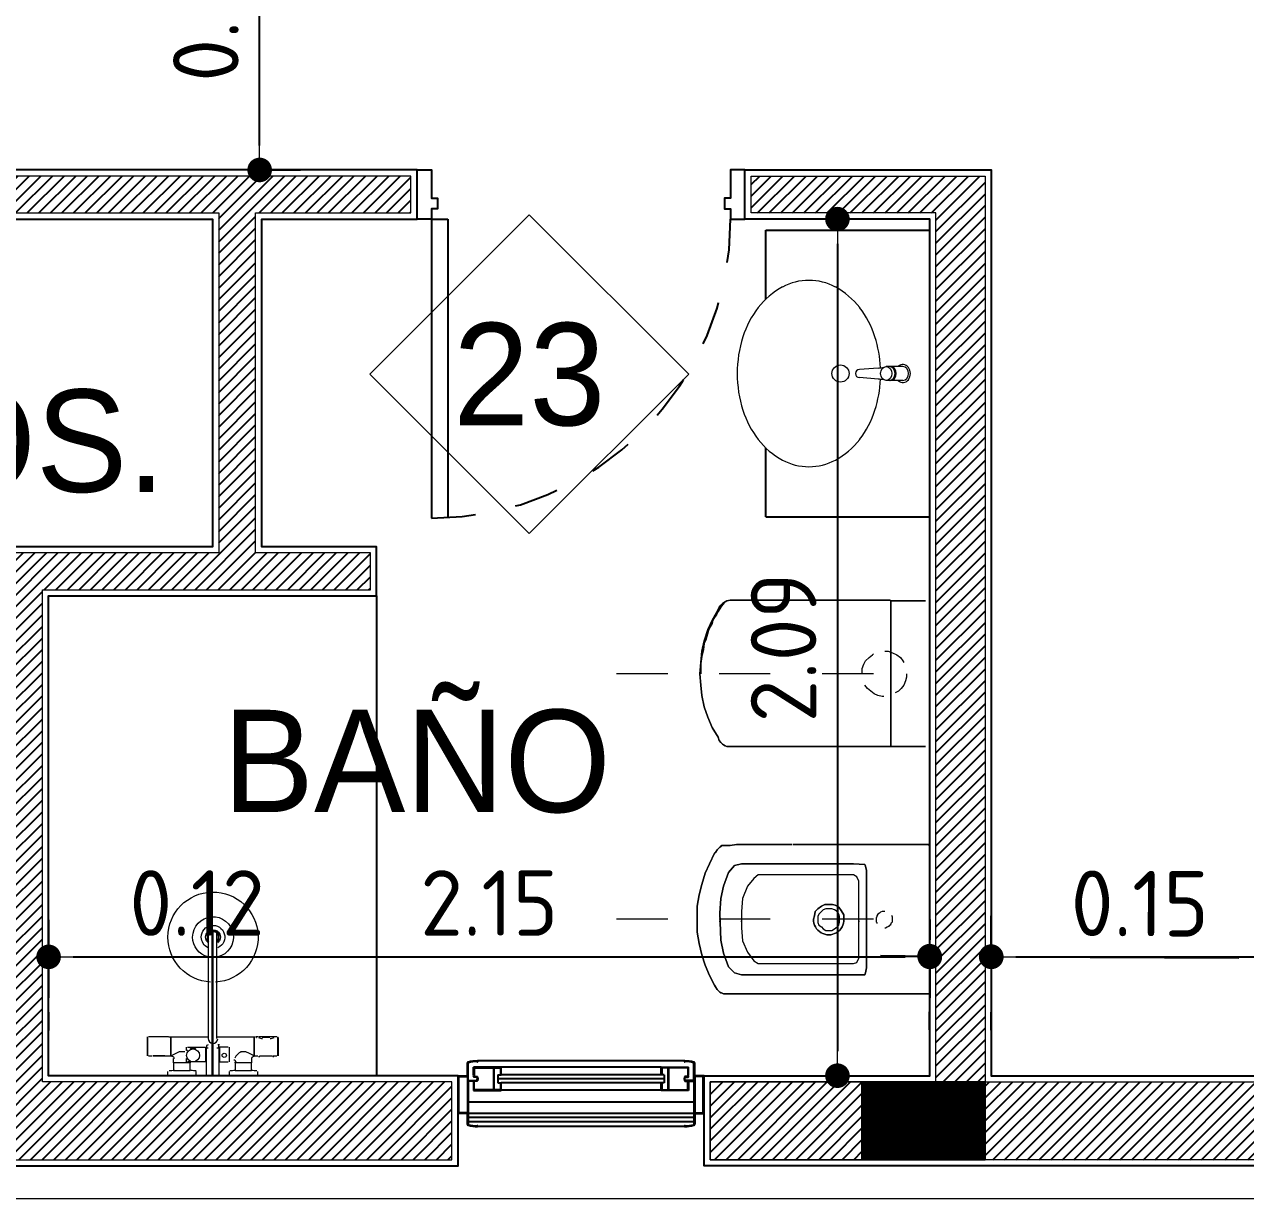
# Model space of a CAD drawing. Extents: x 233 to 569, y -241 to -74.
# Drawn here: x 410.418 to 413.397, y -190.533 to -187.667 of the extents above; entities that cross this region are included whole.
import ezdxf
from ezdxf.enums import TextEntityAlignment as Align

# ---------------------------------------------------------------- set-up
doc = ezdxf.new("R2010")
doc.units = 0
doc.header["$MEASUREMENT"] = 0
doc.linetypes.add('ACAD_ISO02W100', pattern=[15, 12, -3])
doc.linetypes.add('DOT2', pattern=[0.125, 0, -0.125])
doc.layers.get('0').update_dxf_attribs({"linetype": 'CONTINUOUS', "lineweight": 50})
doc.layers.get('DEFPOINTS').update_dxf_attribs({"linetype": 'CONTINUOUS'})
for name, color, linetype in [('2D PA ABERTURAS CORTE', 1, 'CONTINUOUS'), ('2D PA ABERTURAS VISTA', 1, 'CONTINUOUS'), ('2D PA ARTEFACTOS SANITARIOS', 8, 'CONTINUOUS'), ('2D PA MUROS', 7, 'CONTINUOUS'), ('2D PB MUROS MAMP. HATCH', 10, 'CONTINUOUS'), ('2D PLATEA ESTRUCTURA COLUMNAS HATCH', 92, 'CONTINUOUS')]:
    doc.layers.add(name, color=color, linetype=linetype)
for name, color, linetype, lineweight in [('2D PA ESTRUCTURA COLUMNAS BORDES', 95, 'CONTINUOUS', 9), ('AUXILIAR', 8, 'CONTINUOUS', 9), ('COTAS', 1, 'CONTINUOUS', 9), ('GRAFISMOS', 8, 'CONTINUOUS', 13), ('TEXTOGREEN', 3, 'CONTINUOUS', 40)]:
    doc.layers.add(name, color=color, linetype=linetype, lineweight=lineweight)
doc.styles.add('ARIAL', font='')
doc.styles.get("Standard").update_dxf_attribs({"font": 'bahnschrift.ttf'})
doc.styles.add('SWISSLTCNBT', font='bahnschrift.ttf')
doc.styles.get('ARIAL').set_extended_font_data('DIN')
doc.dimstyles.new('PLANTA', dxfattribs={"dimscale": 0, "dimtxt": 0.16, "dimasz": 0.06, "dimexe": 0.18, "dimexo": 0, "dimgap": 0.05, "dimtad": 1, "dimzin": 0, "dimdsep": 46, "dimtxsty": 'ARIAL', "dimblk1": 'DOT', "dimblk2": 'DOT', "dimsah": 1, "dimcen": 0.09, "dimclrd": 1, "dimclre": 1, "dimclrt": 3, "dimadec": 0, "dimazin": 0, "dimtfac": 1, "dimtofl": 0, "dimtmove": 0, "dimatfit": 3, "dimldrblk": 'DOT', "dimfxl": 0.18, "dimtolj": 1, "dimtzin": 0, "dimarcsym": 0})
pattern_1 = [(45, (-33.139532, 77.621926), (-0.0141421356, 0.0141421356), [])]

# ---------------------------------------------------------------- blocks, each defined once
blk = doc.blocks.new('_DOT')
at = {"color": 0, "linetype": 'ByBlock'}
blk.add_line((-0.5, 0), (-1, 0), dxfattribs=at)
at = {"color": 0, "linetype": 'ByBlock', "const_width": 0.5}
blk.add_lwpolyline([(-0.25, 0, 1), (0.25, 0, 1)], format="xyb", close=True, dxfattribs=at)
blk = doc.blocks.new('*D270')
at = {"layer": 'COTAS', "color": 1, "linetype": 'DOT2', "lineweight": -2, "transparency": 16777216}
for p, q in [((410.4767, -189.943), (410.4767, -190.123)), ((412.6267, -189.943), (412.6267, -190.123))]:
    blk.add_line(p, q, dxfattribs=at)
at = {"layer": 'COTAS', "color": 1, "lineweight": -2, "transparency": 16777216}
blk.add_line((410.5367, -189.943), (412.5667, -189.943), dxfattribs=at)
at = {"layer": 'DEFPOINTS', "color": 0, "transparency": 16777216}
for p in [(410.4767, -189.943), (412.6267, -189.943), (412.6267, -189.943)]:
    blk.add_point(p, dxfattribs=at)
at = {"layer": 'COTAS', "color": 1, "lineweight": -2, "transparency": 16777216, "xscale": 0.06, "yscale": 0.06, "zscale": 0.06, "rotation": 180}
blk.add_blockref('_DOT', (410.4767, -189.943), dxfattribs=at)
at = {"layer": 'COTAS', "color": 1, "lineweight": -2, "transparency": 16777216, "xscale": 0.06, "yscale": 0.06, "zscale": 0.06}
blk.add_blockref('_DOT', (412.6267, -189.943), dxfattribs=at)
at = {"layer": 'COTAS', "color": 3, "transparency": 16777216, "insert": (411.5517, -189.8115), "char_height": 0.16, "attachment_point": 5, "style": 'ARIAL'}
blk.add_mtext('\\A1;2.15', dxfattribs=at)
blk = doc.blocks.new('*D271')
at = {"layer": 'COTAS', "color": 1, "linetype": 'DOT2', "lineweight": -2, "transparency": 16777216}
for p, q in [((412.7767, -189.943), (412.7767, -189.763)), ((416.212, -189.943), (416.212, -190.123))]:
    blk.add_line(p, q, dxfattribs=at)
at = {"layer": 'COTAS', "color": 1, "lineweight": -2, "transparency": 16777216}
blk.add_line((412.8367, -189.943), (416.152, -189.943), dxfattribs=at)
at = {"layer": 'DEFPOINTS', "color": 0, "transparency": 16777216}
for p in [(412.7767, -189.943), (416.212, -189.943), (416.212, -189.943)]:
    blk.add_point(p, dxfattribs=at)
at = {"layer": 'COTAS', "color": 1, "lineweight": -2, "transparency": 16777216, "xscale": 0.06, "yscale": 0.06, "zscale": 0.06, "rotation": 180}
blk.add_blockref('_DOT', (412.7767, -189.943), dxfattribs=at)
at = {"layer": 'COTAS', "color": 1, "lineweight": -2, "transparency": 16777216, "xscale": 0.06, "yscale": 0.06, "zscale": 0.06}
blk.add_blockref('_DOT', (416.212, -189.943), dxfattribs=at)
at = {"layer": 'COTAS', "color": 3, "transparency": 16777216, "insert": (414.4944, -189.8114), "char_height": 0.16, "attachment_point": 5, "style": 'ARIAL'}
blk.add_mtext('\\A1;3.44', dxfattribs=at)
blk = doc.blocks.new('*D272')
at = {"layer": 'COTAS', "color": 1, "linetype": 'DOT2', "lineweight": -2, "transparency": 16777216}
for p, q in [((410.3567, -189.853), (410.3567, -190.123)), ((410.4767, -189.853), (410.4767, -190.123))]:
    blk.add_line(p, q, dxfattribs=at)
at = {"layer": 'COTAS', "color": 1, "lineweight": -2, "transparency": 16777216}
for p, q in [((410.2967, -189.943), (410.2367, -189.943)), ((410.5367, -189.943), (411.0808, -189.943))]:
    blk.add_line(p, q, dxfattribs=at)
at = {"layer": 'DEFPOINTS', "color": 0, "transparency": 16777216}
for p in [(410.3567, -189.853), (410.4767, -189.853), (410.4767, -189.943)]:
    blk.add_point(p, dxfattribs=at)
at = {"layer": 'COTAS', "color": 1, "lineweight": -2, "transparency": 16777216, "xscale": 0.06, "yscale": 0.06, "zscale": 0.06}
blk.add_blockref('_DOT', (410.3567, -189.943), dxfattribs=at)
at = {"layer": 'COTAS', "color": 1, "lineweight": -2, "transparency": 16777216, "xscale": 0.06, "yscale": 0.06, "zscale": 0.06, "rotation": 180}
blk.add_blockref('_DOT', (410.4767, -189.943), dxfattribs=at)
at = {"layer": 'COTAS', "color": 3, "transparency": 16777216, "insert": (410.8388, -189.8116), "char_height": 0.16, "attachment_point": 5, "style": 'ARIAL'}
blk.add_mtext('\\A1;0.12', dxfattribs=at)
blk = doc.blocks.new('*D273')
at = {"layer": 'COTAS', "color": 1, "linetype": 'DOT2', "lineweight": -2, "transparency": 16777216}
for p, q in [((412.6267, -189.8521), (412.6251, -190.1214)), ((412.7767, -189.853), (412.7752, -190.1223))]:
    blk.add_line(p, q, dxfattribs=at)
at = {"layer": 'COTAS', "color": 1, "lineweight": -2, "transparency": 16777216}
for p, q in [((412.5661, -189.9411), (412.5062, -189.9408)), ((412.8362, -189.9426), (413.3804, -189.9457))]:
    blk.add_line(p, q, dxfattribs=at)
at = {"layer": 'DEFPOINTS', "color": 0, "transparency": 16777216}
for p in [(412.6267, -189.8521), (412.7767, -189.853), (412.7762, -189.9423)]:
    blk.add_point(p, dxfattribs=at)
at = {"layer": 'COTAS', "color": 1, "lineweight": -2, "transparency": 16777216, "xscale": 0.06, "yscale": 0.06, "zscale": 0.06}
for p, rotation in [((412.6261, -189.9414), 359.6772695839181), ((412.7762, -189.9423), 179.6772695839181)]:
    blk.add_blockref('_DOT', p, dxfattribs=dict(at, rotation=rotation))
at = {"layer": 'COTAS', "color": 3, "transparency": 16777216, "insert": (413.139, -189.8129), "char_height": 0.16, "attachment_point": 5, "rotation": 359.6773, "style": 'ARIAL'}
blk.add_mtext('\\A1;0.15', dxfattribs=at)
blk = doc.blocks.new('*D277')
at = {"layer": 'COTAS', "color": 1, "linetype": 'DOT2', "lineweight": -2, "transparency": 16777216}
for p, q in [((410.9916, -187.222), (411.1716, -187.222)), ((410.9916, -188.022), (411.1716, -188.022))]:
    blk.add_line(p, q, dxfattribs=at)
at = {"layer": 'COTAS', "color": 1, "lineweight": -2, "transparency": 16777216}
blk.add_line((410.9916, -187.962), (410.9916, -187.282), dxfattribs=at)
at = {"layer": 'DEFPOINTS', "color": 0, "transparency": 16777216}
for p in [(410.9916, -187.222), (410.9916, -187.222), (410.9916, -188.022)]:
    blk.add_point(p, dxfattribs=at)
at = {"layer": 'COTAS', "color": 1, "lineweight": -2, "transparency": 16777216, "xscale": 0.06, "yscale": 0.06, "zscale": 0.06}
for p, rotation in [((410.9916, -187.222), 90), ((410.9916, -188.022), 270)]:
    blk.add_blockref('_DOT', p, dxfattribs=dict(at, rotation=rotation))
at = {"layer": 'COTAS', "color": 3, "transparency": 16777216, "insert": (410.8603, -187.622), "char_height": 0.16, "attachment_point": 5, "rotation": 90, "style": 'ARIAL'}
blk.add_mtext('\\A1;0.80', dxfattribs=at)
blk = doc.blocks.new('*D426')
at = {"layer": 'COTAS', "color": 1, "linetype": 'DOT2', "lineweight": -2, "transparency": 16777216}
for p, q in [((412.4012, -188.142), (412.2212, -188.142)), ((412.4012, -190.2331), (412.5812, -190.2331))]:
    blk.add_line(p, q, dxfattribs=at)
at = {"layer": 'COTAS', "color": 1, "lineweight": -2, "transparency": 16777216}
blk.add_line((412.4012, -188.202), (412.4012, -190.1731), dxfattribs=at)
at = {"layer": 'DEFPOINTS', "color": 0, "transparency": 16777216}
for p in [(412.4012, -188.142), (412.4012, -190.2331), (412.4012, -190.2331)]:
    blk.add_point(p, dxfattribs=at)
at = {"layer": 'COTAS', "color": 1, "lineweight": -2, "transparency": 16777216, "xscale": 0.06, "yscale": 0.06, "zscale": 0.06}
for p, rotation in [((412.4012, -188.142), 90), ((412.4012, -190.2331), 270)]:
    blk.add_blockref('_DOT', p, dxfattribs=dict(at, rotation=rotation))
at = {"layer": 'COTAS', "color": 3, "transparency": 16777216, "insert": (412.2698, -189.1876), "char_height": 0.16, "attachment_point": 5, "rotation": 90, "style": 'ARIAL'}
blk.add_mtext('\\A1;2.09', dxfattribs=at)

msp = doc.modelspace()

# ---------------------------------------------------------------- hatches: boundary and pattern name
at = {"layer": '2D PB MUROS MAMP. HATCH'}
h = msp.add_hatch(dxfattribs=at)
h.set_pattern_fill('_USER', color=256, scale=0.02, angle=45, pattern_type=0)
h.set_pattern_definition(pattern_1)
h.paths.add_polyline_path([(410.3717, -190.2481), (410.2718, -190.2481), (410.2718, -190.4381), (411.4607, -190.4381), (411.4607, -190.2481), (410.4617, -190.2481), (410.4617, -189.047), (411.2617, -189.047), (411.2617, -188.957), (410.9817, -188.957), (410.9817, -188.127), (411.3607, -188.127), (411.3607, -188.037), (410.3717, -188.037), (410.3717, -188.127), (410.8917, -188.127), (410.8917, -188.957), (410.3717, -188.957)])
h = msp.add_hatch(dxfattribs=at)
h.set_pattern_fill('_USER', color=256, scale=0.02, angle=45, pattern_type=0)
h.set_pattern_definition(pattern_1)
h.paths.add_polyline_path([(412.7617, -188.037), (412.1907, -188.037), (412.1907, -188.127), (412.6417, -188.127), (412.6417, -190.2481), (412.7617, -190.2481)])
h = msp.add_hatch(dxfattribs=at)
h.set_pattern_fill('_USER', color=256, scale=0.02, angle=45, pattern_type=0)
h.set_pattern_definition(pattern_1)
h.paths.add_polyline_path([(412.4619, -190.4381), (412.4619, -190.2481), (412.0907, -190.2481), (412.0907, -190.4381)])
h = msp.add_hatch(dxfattribs=at)
h.set_pattern_fill('_USER', color=256, scale=0.02, angle=45, pattern_type=0)
h.set_pattern_definition(pattern_1)
h.paths.add_polyline_path([(412.7619, -190.2481), (412.7619, -190.4381), (416.118, -190.4381), (416.118, -190.2481)])
at = {"layer": '2D PLATEA ESTRUCTURA COLUMNAS HATCH'}
h = msp.add_hatch(dxfattribs=at)
h.set_pattern_fill('NET', color=256, scale=0.002, angle=90)
h.set_pattern_definition([(90, (-33.139532, 77.62192647), (-0.00025, 7e-20), []), (180, (-33.139532, 77.62192647), (-9e-20, -0.00025), [])])
h.paths.add_polyline_path([(412.7619, -190.2481), (412.4619, -190.2481), (412.4619, -190.4381), (412.7619, -190.4381)])

# ---------------------------------------------------------------- linework, layer by layer
at = {"layer": '2D PA ABERTURAS CORTE'}
for p, q in [((411.4107, -188.142), (411.4107, -188.872)), ((411.4507, -188.142), (411.4507, -188.8709)), ((411.2767, -189.062), (411.2767, -190.2331)), ((411.5136, -190.2325), (411.5136, -190.2121)), ((411.5805, -190.2121), (411.5136, -190.2121)), ((411.5151, -190.2136), (411.561, -190.2136)), ((411.5151, -190.2136), (411.5151, -190.2325)), ((411.5621, -190.2147), (411.5621, -190.2664)), ((411.5621, -190.2147), (411.5621, -190.2664)), ((411.5636, -190.2664), (411.5636, -190.2147)), ((411.5636, -190.2664), (411.5636, -190.2147)), ((411.5646, -190.2136), (411.5779, -190.2136)), ((411.579, -190.2147), (411.579, -190.2307)), ((411.5805, -190.2307), (411.5805, -190.2121)), ((411.971, -190.2121), (412.0378, -190.2121)), ((411.971, -190.2307), (411.971, -190.2121)), ((411.9725, -190.2147), (411.9725, -190.2307)), ((411.9868, -190.2136), (411.9735, -190.2136)), ((411.9879, -190.2664), (411.9879, -190.2147)), ((411.9879, -190.2664), (411.9879, -190.2147)), ((411.9894, -190.2147), (411.9894, -190.2664)), ((411.9894, -190.2147), (411.9894, -190.2664)), ((412.0363, -190.2136), (411.9904, -190.2136)), ((412.0363, -190.2136), (412.0363, -190.2325)), ((412.0378, -190.2325), (412.0378, -190.2121)), ((411.5136, -190.2325), (411.5151, -190.2325)), ((411.5136, -190.2486), (411.5151, -190.2486)), ((411.5136, -190.2486), (411.5136, -190.2689)), ((411.5151, -190.2674), (411.5151, -190.2486)), ((411.5726, -190.2307), (411.5805, -190.2307)), ((411.5726, -190.2307), (411.5726, -190.2509)), ((411.9789, -190.2408), (411.5726, -190.2408)), ((411.5726, -190.2509), (411.5805, -190.2509)), ((411.579, -190.2509), (411.579, -190.2664)), ((411.971, -190.2307), (411.5805, -190.2307)), ((411.5805, -190.2689), (411.5805, -190.2509)), ((411.971, -190.2509), (411.5805, -190.2509)), ((411.9789, -190.2307), (411.971, -190.2307)), ((411.971, -190.2689), (411.971, -190.2509)), ((411.9789, -190.2509), (411.971, -190.2509)), ((411.9725, -190.2509), (411.9725, -190.2664)), ((411.9789, -190.2307), (411.9789, -190.2509)), ((412.0378, -190.2325), (412.0363, -190.2325)), ((412.0378, -190.2486), (412.0363, -190.2486)), ((412.0363, -190.2674), (412.0363, -190.2486)), ((412.0378, -190.2486), (412.0378, -190.2689)), ((411.5136, -190.2689), (411.5805, -190.2689)), ((411.561, -190.2674), (411.5151, -190.2674)), ((411.5779, -190.2674), (411.5646, -190.2674)), ((412.0378, -190.2689), (411.971, -190.2689)), ((411.9735, -190.2674), (411.9868, -190.2674)), ((411.9904, -190.2674), (412.0363, -190.2674))]:
    msp.add_line(p, q, dxfattribs=at)
at = {"layer": '2D PA ABERTURAS CORTE', "color": 1}
for p, q in [((411.4983, -190.2321), (411.4983, -190.2031)), ((411.5003, -190.2439), (411.5003, -190.2026)), ((412.0511, -190.2439), (412.0511, -190.2026)), ((412.0532, -190.2321), (412.0532, -190.2031)), ((411.4757, -190.2331), (411.4972, -190.2331)), ((411.4757, -190.3255), (411.4757, -190.2331)), ((411.4778, -190.3235), (411.4778, -190.2352)), ((411.4778, -190.2352), (411.4977, -190.2352)), ((411.4967, -190.2331), (411.4972, -190.2331)), ((411.4983, -190.2357), (411.4983, -190.323)), ((411.5003, -190.2477), (411.5003, -190.3519)), ((411.5003, -190.2477), (411.5003, -190.3107)), ((411.5013, -190.2449), (411.5216, -190.2449)), ((411.5219, -190.2467), (411.5013, -190.2467)), ((411.5136, -190.2359), (411.5136, -190.2354)), ((411.5141, -190.2348), (411.5219, -190.2348)), ((411.5215, -190.2364), (411.5141, -190.2364)), ((411.5223, -190.2408), (411.5215, -190.2364)), ((411.5216, -190.2449), (411.5223, -190.2408)), ((411.523, -190.2357), (411.5239, -190.2408)), ((411.5239, -190.2408), (411.523, -190.2459)), ((412.0285, -190.2357), (412.0276, -190.2408)), ((412.0276, -190.2408), (412.0285, -190.2459)), ((412.0291, -190.2408), (412.0299, -190.2364)), ((412.0299, -190.2449), (412.0291, -190.2408)), ((412.0373, -190.2348), (412.0295, -190.2348)), ((412.0295, -190.2467), (412.0501, -190.2467)), ((412.0299, -190.2364), (412.0373, -190.2364)), ((412.0501, -190.2449), (412.0299, -190.2449)), ((412.0378, -190.2359), (412.0378, -190.2354)), ((412.0511, -190.2477), (412.0511, -190.3519)), ((412.0511, -190.2477), (412.0511, -190.3107)), ((412.0532, -190.2357), (412.0532, -190.323)), ((412.0737, -190.2352), (412.0537, -190.2352)), ((412.0547, -190.2331), (412.0542, -190.2331)), ((412.0757, -190.2331), (412.0542, -190.2331)), ((412.0737, -190.3235), (412.0737, -190.2352)), ((412.0757, -190.3255), (412.0757, -190.2331)), ((411.4983, -190.3176), (411.4983, -190.323)), ((411.5003, -190.3136), (411.5003, -190.3519)), ((412.0511, -190.3136), (412.0511, -190.3519)), ((412.0532, -190.3176), (412.0532, -190.323)), ((411.4972, -190.3255), (411.4757, -190.3255)), ((411.4977, -190.3235), (411.4778, -190.3235)), ((411.4967, -190.3255), (411.4972, -190.3255)), ((411.4983, -190.3266), (411.4983, -190.3513)), ((411.4983, -190.3266), (411.4983, -190.3438)), ((411.4983, -190.3513), (411.4983, -190.3266)), ((412.0532, -190.3266), (412.0532, -190.3513)), ((412.0532, -190.3266), (412.0532, -190.3438)), ((412.0532, -190.3513), (412.0532, -190.3266)), ((412.0537, -190.3235), (412.0737, -190.3235)), ((412.0542, -190.3255), (412.0757, -190.3255)), ((412.0547, -190.3255), (412.0542, -190.3255))]:
    msp.add_line(p, q, dxfattribs=at)
at = {"layer": '2D PA ABERTURAS CORTE'}
for points in [[(411.3757, -188.142), (411.3757, -188.022), (411.4107, -188.022), (411.4107, -188.0911), (411.4257, -188.0911), (411.4257, -188.117), (411.4107, -188.117), (411.4107, -188.142)], [(412.1757, -188.142), (412.1757, -188.022), (412.1407, -188.022), (412.1407, -188.0911), (412.1257, -188.0911), (412.1257, -188.117), (412.1407, -188.117), (412.1407, -188.142)]]:
    msp.add_lwpolyline(points, close=True, dxfattribs=at)
msp.add_lwpolyline([(411.4107, -188.142), (411.4507, -188.142)], dxfattribs=at)
at = {"layer": '2D PA ABERTURAS CORTE', "linetype": 'ACAD_ISO02W100', "ltscale": 0.009}
msp.add_arc((411.4107, -188.142), 0.73, 270, 0, dxfattribs=at)
at = {"layer": '2D PA ABERTURAS CORTE', "color": 1}
for centre, radius, start, end in [((411.5218, -190.2739), 0.0768, 89.2257, 106.1276), ((411.5218, -190.2739), 0.0753, 89.8985, 106.0134), ((411.5228, -190.1982), 0.00102, 209.5615, 89.2257), ((412.0286, -190.1982), 0.00102, 90.7743, 330.4385), ((412.0296, -190.2739), 0.0768, 73.8724, 90.7743), ((412.0296, -190.2739), 0.0753, 73.9866, 90.1015), ((411.5013, -190.2031), 0.00307, 106.1276, 180), ((411.5013, -190.2026), 0.00102, 106.0134, 180), ((412.0501, -190.2026), 0.00102, 0, 73.9866), ((412.0501, -190.2031), 0.00307, 0, 73.8724), ((411.4972, -190.2321), 0.00102, 270, 0), ((411.4977, -190.2357), 0.000512, 0, 90), ((411.5013, -190.2439), 0.00102, 180, 270), ((411.5013, -190.2477), 0.00102, 90, 180), ((411.5141, -190.2354), 0.000512, 90, 180), ((411.5141, -190.2359), 0.000512, 180, 270), ((411.5219, -190.2359), 0.00102, 10, 90), ((411.5219, -190.2457), 0.00102, 270, 350), ((412.0295, -190.2359), 0.00102, 90, 170), ((412.0295, -190.2457), 0.00102, 190, 270), ((412.0373, -190.2354), 0.000512, 0, 90), ((412.0373, -190.2359), 0.000512, 270, 0), ((412.0501, -190.2439), 0.00102, 270, 0), ((412.0501, -190.2477), 0.00102, 0, 90), ((412.0542, -190.2321), 0.00102, 180, 270), ((412.0537, -190.2357), 0.000512, 90, 180), ((411.4972, -190.3266), 0.00102, 360, 90), ((411.4977, -190.323), 0.000512, 270, 0), ((412.0537, -190.323), 0.000512, 180, 270), ((412.0542, -190.3266), 0.00102, 90, 180), ((411.5013, -190.3513), 0.00307, 180, 253.8724), ((411.5013, -190.3519), 0.00102, 180, 253.9866), ((411.5218, -190.2805), 0.0768, 253.8724, 270.7743), ((411.5218, -190.2805), 0.0753, 253.9866, 270.1015), ((411.5228, -190.3563), 0.00102, 270.7743, 150.4385), ((412.0286, -190.3563), 0.00102, 29.5615, 269.2257), ((412.0296, -190.2805), 0.0768, 269.2257, 286.1276), ((412.0296, -190.2805), 0.0753, 269.8985, 286.0134), ((412.0501, -190.3519), 0.00102, 286.0134, 0), ((412.0501, -190.3513), 0.00307, 286.1276, 0)]:
    msp.add_arc(centre, radius, start, end, dxfattribs=at)
at = {"layer": '2D PA ABERTURAS CORTE'}
for centre, start, end in [((411.561, -190.2147), 0, 90), ((411.561, -190.2147), 0, 90), ((411.5646, -190.2147), 90, 180), ((411.5646, -190.2147), 90, 180), ((411.5779, -190.2147), 0, 90), ((411.9735, -190.2147), 90, 180), ((411.9868, -190.2147), 0, 90), ((411.9868, -190.2147), 0, 90), ((411.9904, -190.2147), 90, 180), ((411.9904, -190.2147), 90, 180), ((411.561, -190.2664), 270, 0), ((411.561, -190.2664), 270, 0), ((411.5646, -190.2664), 180, 270), ((411.5646, -190.2664), 180, 270), ((411.5779, -190.2664), 270, 0), ((411.9735, -190.2664), 180, 270), ((411.9868, -190.2664), 270, 0), ((411.9868, -190.2664), 270, 0), ((411.9904, -190.2664), 180, 270), ((411.9904, -190.2664), 180, 270)]:
    msp.add_arc(centre, 0.00102, start, end, dxfattribs=at)
at = {"layer": '2D PA ABERTURAS VISTA', "color": 251}
for p, q in [((412.0286, -190.1971), (411.5228, -190.1971)), ((411.971, -190.2119), (411.5805, -190.2121)), ((411.971, -190.2687), (411.5805, -190.2687)), ((412.0511, -190.2974), (411.5003, -190.2974)), ((412.0511, -190.3255), (411.5003, -190.3255)), ((412.0511, -190.3354), (411.5003, -190.3354)), ((412.0511, -190.3456), (411.5003, -190.3456)), ((412.0286, -190.3573), (411.5228, -190.3573))]:
    msp.add_line(p, q, dxfattribs=at)
at = {"layer": '2D PA ARTEFACTOS SANITARIOS'}
for p, q in [((412.2267, -188.169), (412.6266, -188.169)), ((412.2267, -188.3373), (412.2267, -188.169)), ((412.2267, -188.869), (412.2267, -188.7007)), ((412.2267, -188.869), (412.6267, -188.869)), ((410.8767, -190.2331), (410.8767, -189.8768)), ((410.8767, -189.8768), (410.8767, -190.2331)), ((410.8767, -189.9702), (410.8767, -189.8768))]:
    msp.add_line(p, q, dxfattribs=at)
at = {"layer": '2D PA ARTEFACTOS SANITARIOS', "color": 253, "lineweight": 18}
for p, q in [((412.5008, -188.5055), (412.4548, -188.5091)), ((412.5008, -188.5324), (412.4548, -188.5288)), ((412.5611, -188.502), (412.5203, -188.502)), ((412.5611, -188.536), (412.5203, -188.536))]:
    msp.add_line(p, q, dxfattribs=at)
at = {"layer": '2D PA ARTEFACTOS SANITARIOS', "lineweight": 20}
msp.add_line((410.8326, -190.1658), (410.8326, -190.1658), dxfattribs=at)
msp.add_line((410.8326, -190.1658), (410.8326, -190.1658), dxfattribs=at)
for points in [[(412.4531, -189.4298), (412.5272, -189.4298), (412.5293, -189.4298), (412.5314, -189.4298), (412.561, -189.4298), (412.6161, -189.4298), (412.561, -189.4298), (412.5314, -189.4298), (412.5293, -189.4298), (412.5272, -189.4298), (412.4531, -189.4298), (412.1398, -189.4298), (412.1313, -189.4298), (412.1271, -189.4277), (412.1229, -189.4256), (412.1208, -189.4235), (412.1165, -189.4193), (412.1123, -189.415), (412.1102, -189.4066), (412.0954, -189.3833), (412.0848, -189.3579), (412.0763, -189.3325), (412.07, -189.305), (412.0678, -189.2796), (412.0657, -189.252), (412.0678, -189.2245), (412.07, -189.197), (412.0763, -189.1716), (412.0848, -189.1441), (412.0954, -189.1208), (412.1102, -189.0954), (412.1123, -189.089), (412.1165, -189.0848), (412.1208, -189.0806), (412.1229, -189.0785), (412.1271, -189.0763), (412.1313, -189.0742), (412.1398, -189.0721), (412.4573, -189.0721), (412.1398, -189.0721), (412.1313, -189.0742), (412.1271, -189.0763), (412.1229, -189.0785), (412.1208, -189.0806), (412.1165, -189.0848), (412.1123, -189.089), (412.1102, -189.0954), (412.0954, -189.1208), (412.0848, -189.1441), (412.0763, -189.1716), (412.07, -189.197), (412.0678, -189.2245), (412.0657, -189.252), (412.0678, -189.2796), (412.07, -189.305), (412.0763, -189.3325), (412.0848, -189.3579), (412.0954, -189.3833), (412.1102, -189.4066), (412.1123, -189.415), (412.1165, -189.4193), (412.1208, -189.4235), (412.1229, -189.4256), (412.1271, -189.4277), (412.1313, -189.4298), (412.1398, -189.4298)], [(412.0678, -189.252), (412.0678, -189.2266), (412.07, -189.2097), (412.0742, -189.1928), (412.0763, -189.178), (412.0805, -189.1695), (412.0827, -189.161), (412.0848, -189.1526), (412.0869, -189.1462), (412.0911, -189.1377), (412.0954, -189.1293), (412.0975, -189.1208), (412.1017, -189.1144), (412.1059, -189.1081), (412.1102, -189.0996), (412.1144, -189.0933), (412.1186, -189.0869), (412.125, -189.0785), (412.1271, -189.0763), (412.125, -189.0785), (412.1186, -189.0869), (412.1144, -189.0933), (412.1102, -189.0996), (412.1059, -189.1081), (412.1017, -189.1144), (412.0975, -189.1208), (412.0954, -189.1293), (412.0911, -189.1377), (412.0869, -189.1462), (412.0848, -189.1526), (412.0827, -189.161), (412.0805, -189.1695), (412.0763, -189.178), (412.0742, -189.1928), (412.07, -189.2097), (412.0678, -189.2266)], [(412.6161, -189.0742), (412.561, -189.0742), (412.5314, -189.0742), (412.5293, -189.0721), (412.5272, -189.0721), (412.4531, -189.0721), (412.5272, -189.0721), (412.5293, -189.0721), (412.5314, -189.0742), (412.561, -189.0742)], [(412.5314, -189.252), (412.5314, -189.4235), (412.5314, -189.4256), (412.5314, -189.4277), (412.5314, -189.4298), (412.5314, -189.4277), (412.5314, -189.4256), (412.5314, -189.4235), (412.5314, -189.252), (412.5314, -189.0785), (412.5314, -189.0763), (412.5314, -189.0742), (412.5314, -189.0763), (412.5314, -189.0785)], [(412.5589, -189.669), (412.6224, -189.669), (412.6245, -189.669), (412.6245, -189.6711), (412.6267, -189.6711), (412.6267, -189.6733), (412.6267, -190.031), (412.6245, -190.0331), (412.6224, -190.0331), (412.5589, -190.0331), (412.2922, -190.0331), (412.1546, -190.0331), (412.1398, -190.0331), (412.1271, -190.0331), (412.1229, -190.0331), (412.1186, -190.031), (412.1165, -190.031), (412.1144, -190.0289), (412.1081, -190.0225), (412.1038, -190.0162), (412.1017, -190.0119), (412.089, -189.9887), (412.0784, -189.9633), (412.07, -189.9379), (412.0636, -189.9103), (412.0594, -189.8828), (412.0594, -189.8574), (412.0594, -189.8553), (412.0594, -189.8193), (412.0636, -189.7918), (412.07, -189.7664), (412.0784, -189.7389), (412.089, -189.7156), (412.1017, -189.6902), (412.1038, -189.6881), (412.1081, -189.6817), (412.1144, -189.6754), (412.1165, -189.6733), (412.1186, -189.6711), (412.1229, -189.6711), (412.1271, -189.6711), (412.1398, -189.6711), (412.1546, -189.669), (412.2901, -189.669), (412.1546, -189.669), (412.1398, -189.6711), (412.1271, -189.6711), (412.1229, -189.6711), (412.1186, -189.6711), (412.1165, -189.6733), (412.1144, -189.6754), (412.1081, -189.6817), (412.1038, -189.6881), (412.1017, -189.6902), (412.089, -189.7156), (412.0784, -189.7389), (412.07, -189.7664), (412.0636, -189.7918), (412.0594, -189.8193), (412.0594, -189.8553), (412.0594, -189.8574), (412.0594, -189.8828), (412.0636, -189.9103), (412.07, -189.9379), (412.0784, -189.9633), (412.089, -189.9887), (412.1017, -190.0119), (412.1038, -190.0162), (412.1081, -190.0225), (412.1144, -190.0289), (412.1165, -190.031), (412.1186, -190.031), (412.1229, -190.0331), (412.1271, -190.0331), (412.1398, -190.0331), (412.1546, -190.0331), (412.2922, -190.0331), (412.5589, -190.0331), (412.6224, -190.0331), (412.6245, -190.0331), (412.6267, -190.031), (412.6267, -189.6733), (412.6267, -189.6711), (412.6245, -189.6711), (412.6245, -189.669), (412.6224, -189.669), (412.5589, -189.669), (412.2922, -189.669)], [(412.1144, -189.8362), (412.1165, -189.8003), (412.1229, -189.7706), (412.1356, -189.7368), (412.1504, -189.7198), (412.1673, -189.7156), (412.2943, -189.7156), (412.1673, -189.7156), (412.1504, -189.7198), (412.1356, -189.7368), (412.1229, -189.7706), (412.1165, -189.8003), (412.1144, -189.8362), (412.1165, -189.9019), (412.1229, -189.9336), (412.1356, -189.9675), (412.1504, -189.9823), (412.1673, -189.9865), (412.2922, -189.9865), (412.4404, -189.9865), (412.4679, -189.9865), (412.47, -189.9823), (412.4721, -189.9696), (412.4721, -189.8362), (412.4721, -189.7325), (412.47, -189.7219), (412.4679, -189.7177), (412.4404, -189.7156), (412.2922, -189.7156), (412.4404, -189.7156), (412.4679, -189.7177), (412.47, -189.7219), (412.4721, -189.7325), (412.4721, -189.8362), (412.4721, -189.9696), (412.47, -189.9823), (412.4679, -189.9865), (412.4404, -189.9865), (412.2922, -189.9865), (412.1673, -189.9865), (412.1504, -189.9823), (412.1356, -189.9675), (412.1229, -189.9336), (412.1165, -189.9019)], [(412.1673, -189.8362), (412.1673, -189.8722), (412.1694, -189.904), (412.1821, -189.9315), (412.197, -189.9527), (412.2075, -189.959), (412.2922, -189.959), (412.4404, -189.959), (412.4488, -189.9569), (412.4531, -189.9463), (412.4531, -189.8362), (412.4531, -189.7579), (412.4488, -189.7473), (412.4404, -189.7431), (412.2922, -189.7431), (412.2075, -189.7431), (412.197, -189.7516), (412.1821, -189.7706), (412.1694, -189.8003), (412.1673, -189.832)], [(412.1673, -189.8362), (412.1673, -189.8722), (412.1694, -189.904), (412.1821, -189.9315), (412.197, -189.9527), (412.2075, -189.959), (412.2922, -189.959), (412.4404, -189.959), (412.4488, -189.9569), (412.4531, -189.9463), (412.4531, -189.8362), (412.4531, -189.7579), (412.4488, -189.7473), (412.4404, -189.7431), (412.2922, -189.7431), (412.2075, -189.7431), (412.197, -189.7516), (412.1821, -189.7706), (412.1694, -189.8003), (412.1673, -189.832)], [(412.343, -189.8511), (412.3451, -189.8426), (412.3472, -189.832), (412.3536, -189.8257), (412.3621, -189.8193), (412.3705, -189.8151), (412.3811, -189.8151), (412.3896, -189.8151), (412.3959, -189.8172), (412.4044, -189.8214), (412.4107, -189.8299), (412.4171, -189.8405), (412.4171, -189.8511), (412.4171, -189.8405), (412.4107, -189.8299), (412.4044, -189.8214), (412.3959, -189.8172), (412.3896, -189.8151), (412.3811, -189.8151), (412.3705, -189.8151), (412.3621, -189.8193), (412.3536, -189.8257), (412.3472, -189.832), (412.3451, -189.8426)], [(412.3536, -189.8511), (412.3536, -189.8595), (412.3557, -189.8659), (412.3621, -189.8701), (412.3663, -189.8744), (412.3726, -189.8786), (412.3811, -189.8786), (412.3875, -189.8786), (412.3938, -189.8744), (412.4002, -189.8701), (412.4044, -189.8659), (412.4065, -189.8595), (412.4065, -189.8511), (412.4065, -189.8447), (412.4044, -189.8384), (412.4002, -189.832), (412.3938, -189.8278), (412.3875, -189.8257), (412.3811, -189.8257), (412.3726, -189.8257), (412.3663, -189.8278), (412.3621, -189.832), (412.3557, -189.8384), (412.3536, -189.8447)], [(412.3536, -189.8511), (412.3536, -189.8595), (412.3557, -189.8659), (412.3621, -189.8701), (412.3663, -189.8744), (412.3726, -189.8786), (412.3811, -189.8786), (412.3875, -189.8786), (412.3938, -189.8744), (412.4002, -189.8701), (412.4044, -189.8659), (412.4065, -189.8595), (412.4065, -189.8511), (412.4065, -189.8447), (412.4044, -189.8384), (412.4002, -189.832), (412.3938, -189.8278), (412.3875, -189.8257), (412.3811, -189.8257), (412.3726, -189.8257), (412.3663, -189.8278), (412.3621, -189.832), (412.3557, -189.8384), (412.3536, -189.8447)], [(412.1144, -189.8574), (412.1144, -189.8553)], [(412.1673, -189.8574), (412.1673, -189.8553)], [(412.4531, -189.8553), (412.4531, -189.8574)], [(412.4721, -189.8553), (412.4721, -189.8574)]]:
    msp.add_lwpolyline(points, close=True, dxfattribs=at)
for points in [[(412.4615, -189.252), (412.4615, -189.2499), (412.4615, -189.2393), (412.4658, -189.2288), (412.47, -189.2203), (412.4785, -189.2118), (412.4869, -189.2055), (412.4891, -189.2034)], [(412.5166, -189.197), (412.525, -189.197), (412.5356, -189.2012), (412.5462, -189.2055), (412.5547, -189.2118), (412.561, -189.2203), (412.5632, -189.2245)], [(411.9874, -189.252), (411.8625, -189.252)], [(412.2372, -189.252), (412.1123, -189.252)], [(412.4891, -189.252), (412.3642, -189.252)], [(412.5695, -189.252), (412.5695, -189.2605), (412.5674, -189.269), (412.5632, -189.2796), (412.5568, -189.288), (412.5505, -189.2944), (412.542, -189.2986)], [(412.5145, -189.3071), (412.5102, -189.3071), (412.4996, -189.305), (412.4912, -189.3007), (412.4827, -189.2944), (412.4742, -189.288), (412.4679, -189.2796)], [(412.5166, -189.832), (412.5145, -189.832), (412.5102, -189.832), (412.506, -189.8341), (412.5039, -189.8362), (412.4996, -189.8384), (412.4975, -189.8426), (412.4975, -189.8447), (412.4954, -189.8489), (412.4954, -189.8532), (412.4954, -189.8574), (412.4975, -189.8595), (412.4975, -189.8616)], [(411.9874, -189.8511), (411.8625, -189.8511)], [(412.2372, -189.8511), (412.1123, -189.8511)], [(412.4891, -189.8511), (412.3642, -189.8511)], [(412.5166, -189.8722), (412.5187, -189.8722), (412.5229, -189.8701), (412.5272, -189.868), (412.5293, -189.8659), (412.5314, -189.8638), (412.5335, -189.8595), (412.5356, -189.8574), (412.5356, -189.8532), (412.5356, -189.8489), (412.5356, -189.8447), (412.5335, -189.8426)], [(410.8873, -190.1421), (410.8873, -190.0998), (410.8873, -189.8795)], [(410.7688, -190.1379), (410.7201, -190.1379)], [(410.8873, -190.1379), (410.9783, -190.1379), (410.9783, -190.1845), (410.9783, -190.1379), (410.9805, -190.1379)], [(411.0334, -190.1379), (411.0249, -190.1379), (410.9889, -190.1379)], [(411.0355, -190.1379), (411.0355, -190.1845)], [(410.7751, -190.1442), (410.7751, -190.1464)], [(410.8154, -190.1718), (410.8132, -190.1718), (410.8132, -190.1696), (410.8132, -190.1633)], [(410.8154, -190.1633), (410.8598, -190.1633), (410.8598, -190.1993), (410.8154, -190.1993)], [(410.8598, -190.1633), (410.8598, -190.1993)], [(410.8619, -190.2332), (410.8619, -190.1654), (410.8662, -190.1654)], [(410.8873, -190.1654), (410.8916, -190.1654), (410.8916, -190.2332)], [(410.8916, -190.1654), (410.8916, -190.1591)], [(410.8937, -190.1633), (410.8937, -190.1993)], [(410.9148, -190.1633), (410.8937, -190.1633), (410.8937, -190.1993), (410.9148, -190.1993)], [(410.8937, -190.1675), (410.8937, -190.1718)], [(410.917, -190.1633), (410.917, -190.1993)], [(411.0164, -190.14), (410.9974, -190.14)], [(410.7201, -190.1845), (410.7286, -190.1845)], [(410.7603, -190.1845), (410.7328, -190.1845), (410.7603, -190.1845)], [(410.7751, -190.176), (410.7751, -190.1781)], [(410.8217, -190.1993), (410.8217, -190.2014), (410.7815, -190.2014), (410.7815, -190.1908)], [(410.8132, -190.1993), (410.8132, -190.195), (410.8132, -190.1908), (410.8154, -190.1908)], [(410.9445, -190.1739), (410.9572, -190.1739), (410.9656, -190.1781), (410.9741, -190.1823), (410.9762, -190.1845), (410.9783, -190.1845), (410.9868, -190.1845)], [(410.991, -190.1845), (410.9932, -190.1845), (411.0207, -190.1845), (411.0228, -190.1845)], [(411.0249, -190.1845), (411.0334, -190.1845)], [(410.7667, -190.2226), (410.7667, -190.2332)], [(410.7815, -190.2014), (410.7815, -190.2204), (410.8217, -190.2204), (410.8217, -190.2014)], [(410.8365, -190.2332), (410.8365, -190.2226)], [(410.917, -190.2226), (410.917, -190.2332)], [(410.9318, -190.2014), (410.9318, -190.2204), (410.972, -190.2204), (410.972, -190.2014)], [(410.9868, -190.2332), (410.9868, -190.2226)]]:
    msp.add_lwpolyline(points, dxfattribs=at)
for points in [[(410.8715, -190.0046, -0.397497), (410.7678, -189.8947, -2.319471), (410.8841, -190.0046, -2.319471)], [(410.8663, -189.9431, -0.347263), (410.8281, -189.8947, -2.064043), (410.8893, -189.9431)], [(410.8659, -189.9207, -0.293798), (410.8492, -189.8947, -1.832083), (410.8897, -189.9207)], [(410.8663, -189.9086, -0.117087), (410.8613, -189.9019, -0.208525), (410.8613, -189.8875, -0.654932), (410.8943, -189.8875, -0.208525), (410.8943, -189.9019, -0.117087), (410.8893, -189.9086)], [(410.8837, -189.8823, -0.438061), (410.8895, -189.9019, 1.788928), (410.8659, -189.9017, -0.438061), (410.8719, -189.8823)], [(410.867, -189.9033, -0.169692), (410.864, -189.8947, -1.408932), (410.8886, -189.9033)], [(410.8662, -189.881), (410.8662, -190.0998), (410.8662, -190.1421, 0.999894), (410.8894, -190.1432)], [(410.7182, -190.1398, 0.011263), (410.718, -190.1845), (410.718, -190.1379)], [(410.7704, -190.1379, 0.030393), (410.773, -190.1379), (410.7751, -190.1379), (410.7751, -190.1845), (410.7751, -190.1379), (410.8662, -190.1379)], [(410.9868, -190.1379), (410.9847, -190.1379, -0.016347), (410.9821, -190.1379, 0.027458), (410.9845, -190.1379)], [(410.986, -190.1379, -0.004284), (410.986, -190.1379, -0.008508), (410.986, -190.1379, -0.00759), (410.986, -190.1379, -0.009674), (410.986, -190.1379)], [(410.822, -190.1669, -0.022926), (410.8238, -190.1654), (410.8217, -190.1654)], [(410.8257, -190.1657, 0.022625), (410.824, -190.1662, -0.03892), (410.8262, -190.1657, -0.021813), (410.8283, -190.1654, -0.021712), (410.8304, -190.1655, -0.021813), (410.832, -190.1657)], [(410.8362, -190.1669, 0.022926), (410.8344, -190.1675), (410.8344, -190.1654, 0.03892), (410.8317, -190.1656, -0.022699), (410.8341, -190.1661)], [(410.8662, -190.1575, 0.007847), (410.8619, -190.1591), (410.8619, -190.1654)], [(410.7603, -190.1845), (410.7633, -190.1845, -0.020737), (410.7667, -190.1845), (410.7751, -190.1845), (410.7773, -190.1845), (410.7794, -190.1823), (410.7878, -190.1781), (410.7963, -190.1739), (410.809, -190.1739)], [(410.9772, -190.1866, 0.410872), (410.972, -190.1908), (410.972, -190.2014), (410.9318, -190.2014), (410.9318, -190.1993)]]:
    msp.add_lwpolyline(points, format="xyb", dxfattribs=at)
for points in [[(412.4171, -189.8511, -1.02898), (412.343, -189.8511, 1.02898)], [(410.7307, -190.1845), (410.7328, -190.1845, 0.020697)]]:
    msp.add_lwpolyline(points, format="xyb", close=True, dxfattribs=at)
at = {"layer": '2D PA ARTEFACTOS SANITARIOS', "color": 253, "lineweight": 18}
msp.add_circle((412.4087, -188.519), 0.021, dxfattribs=at)
at = {"layer": '2D PA ARTEFACTOS SANITARIOS', "lineweight": 20}
for centre, radius in [((410.8291, -190.1834), 0.0159), ((410.9053, -190.1834), 0.00529)]:
    msp.add_circle(centre, radius, dxfattribs=at)
at = {"layer": '2D PA ARTEFACTOS SANITARIOS', "color": 253, "lineweight": 18}
for centre, radius, start, end in [((412.3317, -188.4275), 0.136, 90, 118.3015), ((412.3317, -188.4275), 0.136, 61.6985, 90), ((412.3555, -188.4715), 0.1861, 118.3015, 142.4314), ((412.308, -188.4715), 0.1861, 37.5686, 61.6985), ((412.3928, -188.5002), 0.2331, 142.4314, 162.3268), ((412.2707, -188.5002), 0.2331, 17.6732, 37.5686), ((412.4515, -188.519), 0.2948, 162.3268, 180), ((412.2119, -188.519), 0.2948, 2.7343, 17.6732), ((412.4515, -188.519), 0.2948, 180, 197.6732), ((412.4844, -188.3333), 0.173, 275.4343, 279.9384), ((412.2119, -188.519), 0.2948, 0, 0.3648), ((412.2119, -188.519), 0.2948, 359.6352, 360), ((412.2119, -188.519), 0.2948, 342.3268, 357.2657), ((412.4844, -188.7046), 0.173, 80.0616, 84.5657), ((412.3928, -188.5377), 0.2331, 197.6732, 217.5686), ((412.2707, -188.5377), 0.2331, 322.4314, 342.3268), ((412.3555, -188.5664), 0.1861, 217.5686, 241.6985), ((412.308, -188.5664), 0.1861, 298.3015, 322.4314), ((412.3317, -188.6105), 0.136, 241.6985, 270), ((412.3317, -188.6105), 0.136, 270, 298.3015)]:
    msp.add_arc(centre, radius, start, end, dxfattribs=at)
at = {"layer": '2D PA ARTEFACTOS SANITARIOS', "lineweight": 20}
for centre, radius, start, end in [((410.8778, -189.8947), 0.0159, 12.0717, 167.9283), ((410.8778, -189.8947), 0.0159, 192.0635, 225.3446), ((410.8778, -189.8947), 0.0159, 314.6554, 347.9365), ((410.8294, -190.1843), 0.0189, 108.0437, 110.6531), ((410.8287, -190.1823), 0.0168, 108.0058, 109.6441), ((410.8287, -190.1823), 0.0168, 108.0058, 109.6441), ((410.8287, -190.1823), 0.0168, 108.0058, 109.6441), ((410.8288, -190.1823), 0.0168, 101.1343, 104.1002), ((410.8288, -190.1823), 0.0168, 101.1343, 104.1002), ((410.8288, -190.1823), 0.0168, 101.1343, 104.1002), ((410.8293, -190.1843), 0.0189, 101.1444, 103.9409), ((410.8293, -190.1843), 0.0189, 101.1444, 103.9409), ((410.8288, -190.1823), 0.0168, 101.1343, 104.1002), ((410.8292, -190.1849), 0.0195, 94.2852, 96.8053), ((410.8292, -190.1849), 0.0195, 94.2852, 96.8053), ((410.829, -190.1849), 0.0195, 83.1947, 85.7148), ((410.829, -190.1849), 0.0195, 83.1947, 85.7148), ((410.829, -190.1849), 0.0195, 83.1947, 85.7148), ((410.829, -190.1849), 0.0195, 83.1947, 85.7148), ((410.829, -190.1849), 0.0195, 83.1947, 85.7148), ((410.8287, -190.1854), 0.0201, 76.1601, 77.6459), ((410.8349, -190.1657), 0.000686, 248.3233, 253.624), ((410.8349, -190.1657), 0.000686, 248.3233, 253.624), ((410.8349, -190.1657), 0.000686, 248.3233, 253.624), ((410.8349, -190.1657), 0.000686, 248.3233, 253.624), ((410.8777, -190.2835), 0.1265, 82.9154, 84.7137), ((410.9837, -190.1237), 0.0163, 272.0465, 273.9792), ((410.9985, -190.1178), 0.0244, 246.738, 269.9989), ((411.0175, -190.1178), 0.0244, 270.0011, 293.262), ((410.0415, -190.1622), 0.9961, 358.7094, 1.2906), ((410.7783, -190.1919), 0.00529, 0.3273, 90.1212), ((410.9286, -190.2003), 0.00529, 1.6641, 88.9548), ((410.9603, -190.2046), 0.0328, 114.1156, 153.9113), ((410.9937, -190.2164), 0.0297, 99.0875, 101.4352), ((410.9942, -190.211), 0.0244, 94.4313, 99.18), ((411.0217, -190.211), 0.0244, 80.82, 85.5687), ((411.0202, -190.2165), 0.0298, 78.5841, 80.9278), ((410.804, -191.2298), 1.0093, 91.1518, 91.8758), ((410.8271, -190.2003), 0.00538, 171.038, 178.6035), ((410.8035, -191.2298), 1.0093, 88.1242, 88.8482), ((410.9521, -191.2298), 1.0093, 91.1518, 91.8758), ((410.9516, -191.2298), 1.0093, 88.1242, 88.8482)]:
    msp.add_arc(centre, radius, start, end, dxfattribs=at)
at = {"layer": '2D PA ARTEFACTOS SANITARIOS', "color": 253, "lineweight": 18}
for centre, major_axis, ratio, start_param, end_param in [((412.5611, -188.519), (0, 0.022), 0.818286, 2.453923, 6.970855), ((412.4548, -188.519), (0, -0.00987), 0.976789, 3.141593, 6.283185), ((412.5203, -188.519), (0, 0.017), 0.803241, 3.141593, 9.424778), ((412.5281, -188.519), (0, 0.017), 0.803241, 3.141593, 6.283185), ((412.531, -188.519), (0, 0.017), 0.803241, 3.141593, 6.283185), ((412.5611, -188.519), (0, 0.017), 0.785483, 3.141593, 6.283185)]:
    msp.add_ellipse(centre, major_axis=major_axis, ratio=ratio, start_param=start_param, end_param=end_param, dxfattribs=at)
at = {"layer": '2D PA ESTRUCTURA COLUMNAS BORDES'}
msp.add_lwpolyline([(412.7619, -190.4381), (412.4619, -190.4381), (412.4619, -190.2481), (412.7619, -190.2481)], close=True, dxfattribs=at)
at = {"layer": '2D PA MUROS'}
msp.add_line((412.7767, -188.022), (412.7767, -189.1276), dxfattribs=at)
for points in [[(411.3757, -188.142), (411.3757, -188.022), (410.3567, -188.022), (410.3567, -188.142), (410.8767, -188.142), (410.8767, -188.942), (410.3567, -188.942), (410.3567, -190.2331), (410.2568, -190.2331), (410.2568, -190.4531), (411.4757, -190.4531), (411.4757, -190.2331), (410.4767, -190.2331), (410.4767, -189.062), (411.2767, -189.062), (411.2767, -188.942), (410.9967, -188.942), (410.9967, -188.142)], [(412.1757, -188.022), (412.7767, -188.022), (412.7767, -190.2331), (416.212, -190.2331), (416.212, -189.6742), (416.432, -189.6742), (416.432, -190.4531), (412.0757, -190.4531), (412.0757, -190.2331), (412.6267, -190.2331), (412.6267, -188.142), (412.1757, -188.142)]]:
    msp.add_lwpolyline(points, close=True, dxfattribs=at)
at = {"layer": 'AUXILIAR'}
msp.add_line((409.6567, -190.5331), (416.512, -190.5331), dxfattribs=at)
at = {"layer": 'COTAS'}
msp.add_lwpolyline([(411.6495, -188.9094), (412.0384, -188.5205), (411.6495, -188.1316), (411.2606, -188.5205)], close=True, dxfattribs=at)
at = {"layer": 'GRAFISMOS'}
for points in [[(411.3607, -188.127), (411.3607, -188.037), (410.3717, -188.037), (410.3717, -188.127), (410.8917, -188.127), (410.8917, -188.957), (410.3717, -188.957), (410.3717, -190.2481), (410.2718, -190.2481), (410.2718, -190.4381), (411.4607, -190.4381), (411.4607, -190.2481), (410.4617, -190.2481), (410.4617, -189.047), (411.2617, -189.047), (411.2617, -188.957), (410.9817, -188.957), (410.9817, -188.127)], [(412.1907, -188.037), (412.7617, -188.037), (412.7617, -190.2481), (416.227, -190.2481), (416.227, -189.6892), (416.417, -189.6892), (416.417, -190.4381), (412.0907, -190.4381), (412.0907, -190.2481), (412.6417, -190.2481), (412.6417, -188.127), (412.1907, -188.127)], [(412.4619, -190.2481), (412.0907, -190.2481), (412.0907, -190.4381), (412.4619, -190.4381)]]:
    msp.add_lwpolyline(points, close=True, dxfattribs=at)

# ---------------------------------------------------------------- texts
at = {"layer": 'TEXTOGREEN', "style": 'SWISSLTCNBT'}
msp.add_text('23', height=0.25, dxfattribs=at).set_placement((411.6495, -188.5205), align=Align.MIDDLE_CENTER)
at = {"layer": 'TEXTOGREEN'}
for s, p in [('DEPOS.', (409.4983, -188.8081)), ('BAÑO', (410.9012, -189.5897))]:
    msp.add_text(s, height=0.25, dxfattribs=at).set_placement(p)

# ---------------------------------------------------------------- dimensions: what is measured, and where the dimension line sits
at = {"layer": 'COTAS'}
for p1, p2, distance, picture, middle in [((410.9916, -188.022), (410.9916, -187.222), 0, '*D277', (410.8603, -187.622)), ((412.4012, -188.142), (412.4012, -190.2331), 0, '*D426', (412.2698, -189.1876)), ((410.3567, -189.853), (410.4767, -189.853), -0.09, '*D272', (410.8388, -189.8116)), ((410.4767, -189.943), (412.6267, -189.943), 0, '*D270', (411.5517, -189.8115)), ((412.6267, -189.8521), (412.7767, -189.853), -0.0893, '*D273', (413.139, -189.8129)), ((412.7767, -189.943), (416.212, -189.943), 0, '*D271', (414.4944, -189.8114))]:
    dim = msp.add_aligned_dim(p1=p1, p2=p2, distance=distance, dimstyle='PLANTA', override={"dimscale": 1}, dxfattribs=at)
    dim.commit()
    dim.dimension.update_dxf_attribs({"geometry": picture, "text_midpoint": middle})

doc.saveas('drawing.dxf')
